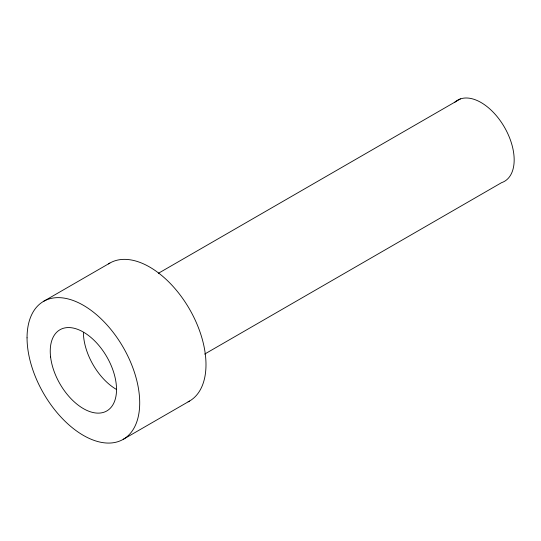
<?xml version="1.0" encoding="UTF-8"?>
<svg xmlns="http://www.w3.org/2000/svg" width="541" height="541" viewBox="0 0 541 541"><rect width="100%" height="100%" fill="white"/><g stroke="black" fill="none" stroke-linecap="round" stroke-linejoin="round"><path stroke-width="0.81" d="M43.551 301.357L109.823 263.095M158.344 273.32L460.459 98.895M204.613 354.112L501.608 182.642A46.864 27.057 60 0 0 504.104 126.621A46.864 27.057 60 0 0 454.44 102.587M123.22 439.346L189.492 401.084M108.471 263.927A79.669 45.999 60 0 1 189.492 309.087A79.669 45.999 60 0 1 188.085 401.835M116.301 389.358A46.864 27.057 60 0 1 83.388 332.674M27.05 337.827A79.669 45.999 60 0 0 111.547 442.944A79.669 45.999 60 0 0 111.547 330.281A79.669 45.999 60 0 0 27.05 337.827M50.597 356.999A46.864 27.057 60 0 0 103.96 412.222A46.864 27.057 60 0 0 95.595 341.824A46.864 27.057 60 0 0 50.597 356.999"/></g></svg>
